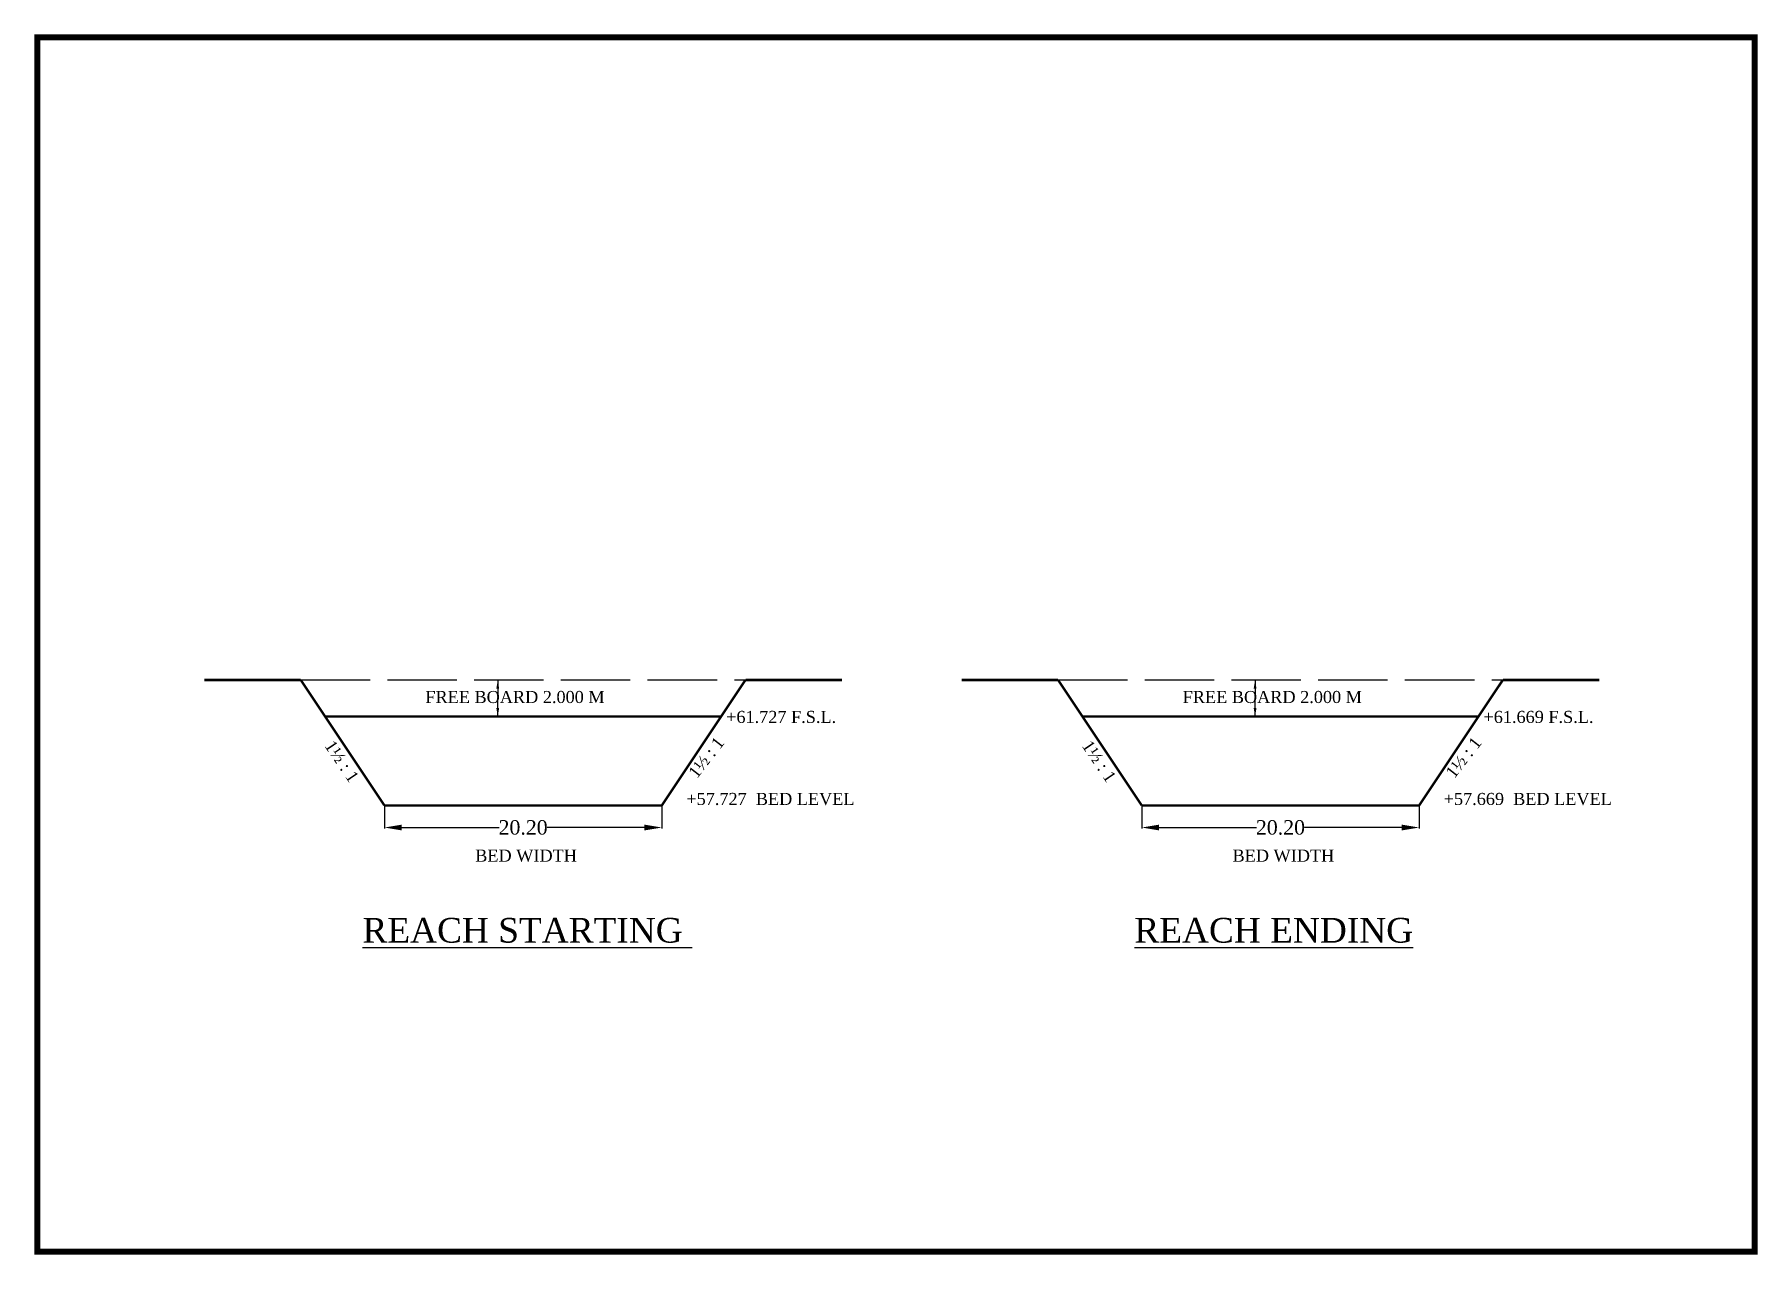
# Model space of a CAD drawing. Header units: inches. Extents: x 22 to 320, y 13 to 224.
import ezdxf

# ---------------------------------------------------------------- set-up
doc = ezdxf.new("R2010")
doc.units = ezdxf.units.IN
doc.header["$MEASUREMENT"] = 0
doc.linetypes.add('ACAD_ISO02W100', pattern=[15, 12, -3])
doc.layers.add('TEXT', color=5, linetype='Continuous')
doc.styles.get("Standard").update_dxf_attribs({"font": 'TIMES.TTF', "height": 2.5})
doc.dimstyles.get("Standard").update_dxf_attribs({"dimtxt": 2.5, "dimasz": 3, "dimexe": 0.18, "dimexo": 0.0625, "dimgap": 0.09, "dimtad": 0, "dimtih": 1, "dimtoh": 1, "dimdec": 4, "dimzin": 0, "dimdsep": 46, "dimtxsty": 'Standard', "dimcen": 0.09, "dimadec": 0, "dimazin": 0, "dimtfac": 1, "dimtdec": 4, "dimtofl": 0, "dimtmove": 0, "dimatfit": 3, "dimfxl": 0, "dimtolj": 1, "dimtzin": 0, "dimarcsym": 0})

# ---------------------------------------------------------------- blocks, each defined once
blk = doc.blocks.new('*D1')
at = {"layer": 'Defpoints', "color": 0, "ltscale": 0.2}
for p in [(82.1, 90.29), (130.08, 90.29), (130.08, 86.47)]:
    blk.add_point(p, dxfattribs=at)
at = {"layer": 'TEXT', "color": 0, "lineweight": -2, "ltscale": 0.2}
for p, q in [((82.1, 90.23), (82.1, 86.29)), ((130.08, 90.23), (130.08, 86.29)), ((85.1, 86.47), (101.95, 86.47)), ((127.08, 86.47), (110.23, 86.47))]:
    blk.add_line(p, q, dxfattribs=at)
at = {"layer": 'TEXT', "color": 0, "ltscale": 0.2}
for points in [[(85.1, 86.97), (85.1, 85.97), (82.1, 86.47)], [(127.08, 86.97), (127.08, 85.97), (130.08, 86.47)]]:
    blk.add_solid(points, dxfattribs=at)
at = {"layer": 'TEXT', "color": 0, "lineweight": 25, "ltscale": 0.2, "insert": (106.09, 86.47), "char_height": 2.5, "attachment_point": 5}
blk.add_mtext('\\A1;20.20', dxfattribs=at)
blk = doc.blocks.new('*D2')
at = {"layer": 'Defpoints', "color": 0, "ltscale": 0.2}
for p in [(213.08, 90.29), (261.06, 90.29), (261.06, 86.47)]:
    blk.add_point(p, dxfattribs=at)
at = {"layer": 'TEXT', "color": 0, "lineweight": -2, "ltscale": 0.2}
for p, q in [((213.08, 90.23), (213.08, 86.29)), ((261.06, 90.23), (261.06, 86.29)), ((216.08, 86.47), (232.93, 86.47)), ((258.06, 86.47), (241.21, 86.47))]:
    blk.add_line(p, q, dxfattribs=at)
at = {"layer": 'TEXT', "color": 0, "ltscale": 0.2}
for points in [[(216.08, 86.97), (216.08, 85.97), (213.08, 86.47)], [(258.06, 86.97), (258.06, 85.97), (261.06, 86.47)]]:
    blk.add_solid(points, dxfattribs=at)
at = {"layer": 'TEXT', "color": 0, "lineweight": 25, "ltscale": 0.2, "insert": (237.07, 86.47), "char_height": 2.5, "attachment_point": 5}
blk.add_mtext('\\A1;20.20', dxfattribs=at)

msp = doc.modelspace()

# ---------------------------------------------------------------- linework, layer by layer
at = {"layer": 'TEXT', "color": 6, "lineweight": 25, "ltscale": 0.2}
for p, q in [((82.0997, 90.29072), (130.07871, 90.29072)), ((213.07871, 90.29072), (261.05772, 90.29072))]:
    msp.add_line(p, q, dxfattribs=at)
at = {"layer": 'TEXT', "lineweight": 25, "ltscale": 0.2, "const_width": 1}
msp.add_lwpolyline([(22.07871, 223.12376), (319.07871, 223.12376), (319.07871, 13.12376), (22.07871, 13.12376)], close=True, dxfattribs=at)
at = {"layer": 'TEXT', "color": 6, "lineweight": 25, "ltscale": 0.2, "const_width": 0.41728}
for points in [[(67.62623, 111.98954), (50.93483, 111.98954)], [(82.0997, 90.29072), (67.62623, 111.98954)], [(130.07871, 90.29072), (144.55218, 111.98954)], [(144.55218, 111.98954), (130.07871, 90.29072), (144.55218, 111.98954)], [(144.55218, 111.98954), (161.24358, 111.98954)], [(198.60524, 111.98954), (181.91384, 111.98954)], [(213.07871, 90.29072), (198.60524, 111.98954)], [(261.05772, 90.29072), (275.53119, 111.98954)], [(275.53119, 111.98954), (261.05772, 90.29072), (275.53119, 111.98954)], [(275.53119, 111.98954), (292.22259, 111.98954)], [(130.07871, 90.29072), (82.0997, 90.29072)], [(261.05772, 90.29072), (213.07871, 90.29072)]]:
    msp.add_lwpolyline(points, dxfattribs=at)
at = {"layer": 'TEXT', "color": 6, "linetype": 'ACAD_ISO02W100', "lineweight": 25}
for points in [[(67.62623, 111.98954), (144.55218, 111.98954)], [(198.60524, 111.98954), (275.53119, 111.98954)]]:
    msp.add_lwpolyline(points, dxfattribs=at)
at = {"layer": 'TEXT', "color": 6, "linetype": 'ACAD_ISO02W100', "lineweight": 25, "const_width": 0.41728}
for points in [[(140.33067, 105.66059), (71.84774, 105.66059)], [(271.30968, 105.66059), (202.82675, 105.66059)]]:
    msp.add_lwpolyline(points, dxfattribs=at)

# ---------------------------------------------------------------- texts
at = {"layer": 'TEXT', "color": 6, "lineweight": 25, "ltscale": 0.2}
for s, height, p in [('+61.727 F.S.L.', 2.0864248, (141.20122, 104.56066)), ('+61.669 F.S.L.', 2.0864248, (272.18023, 104.56066)), ('+57.727  BED LEVEL', 2.0864248, (134.31601, 90.37297)), ('+57.669  BED LEVEL', 2.0864248, (265.29503, 90.37297)), ('BED WIDTH', 2.086425, (97.80358, 80.56677)), ('BED WIDTH', 2.086425, (228.78259, 80.56677)), ('%%UREACH STARTING ', 4.2719994, (78.30358, 66.56677)), ('%%UREACH ENDING', 4.2719994, (211.80358, 66.56677))]:
    msp.add_text(s, height=height, dxfattribs=at).set_placement(p)
for rotation, p in [(304.0770825, (71.63876, 100.64215)), (52.0922895, (136.12934, 94.81118)), (304.0770825, (202.61777, 100.64215)), (52.0922895, (267.10835, 94.81118))]:
    msp.add_text('1½ : 1', height=2.086425, rotation=rotation, dxfattribs=at).set_placement(p)
at = {"layer": 'TEXT', "color": 6, "lineweight": 25, "char_height": 2.0864248, "width": 31.6923716, "attachment_point": 1}
for insert in [(89.18478, 110.08872), (220.1638, 110.08872)]:
    msp.add_mtext('FREE BOARD 2.000 M', dxfattribs=dict(at, insert=insert))

# ---------------------------------------------------------------- dimensions: what is measured, and where the dimension line sits
at = {"layer": 'TEXT', "color": 6, "lineweight": 25, "ltscale": 0.2}
dim = msp.add_linear_dim(base=(130.07871, 86.46548), p1=(82.0997, 90.29072), p2=(130.07871, 90.29072), angle=0, text='20.20', dimstyle='Standard', dxfattribs=at)
dim.commit()
dim.dimension.update_dxf_attribs({"geometry": '*D1', "text_midpoint": (106.0892, 86.46548), "dimtype": 161})
dim = msp.add_aligned_dim(p1=(213.07871, 90.29072), p2=(261.05772, 90.29072), distance=-3.82523, text='20.20', dimstyle='Standard', dxfattribs=at)
dim.commit()
dim.dimension.update_dxf_attribs({"geometry": '*D2', "text_midpoint": (237.06822, 86.46548)})

# ---------------------------------------------------------------- leaders
for points, override in [([(101.70333, 111.98954), (101.70333, 108.79023)], {"dimasz": 1.5, "dimgap": 0.09, "dimtad": 0}), ([(232.68235, 111.98954), (232.68235, 108.79023)], {"dimasz": 1.5}), ([(101.70333, 105.66059), (101.70333, 108.79023)], {"dimasz": 1.5, "dimgap": 0.09, "dimtad": 0}), ([(232.68235, 105.66059), (232.68235, 108.79023)], {"dimasz": 1.5})]:
    msp.add_leader(points, dimstyle='Standard', override=override, dxfattribs=at)

doc.saveas('drawing.dxf')
